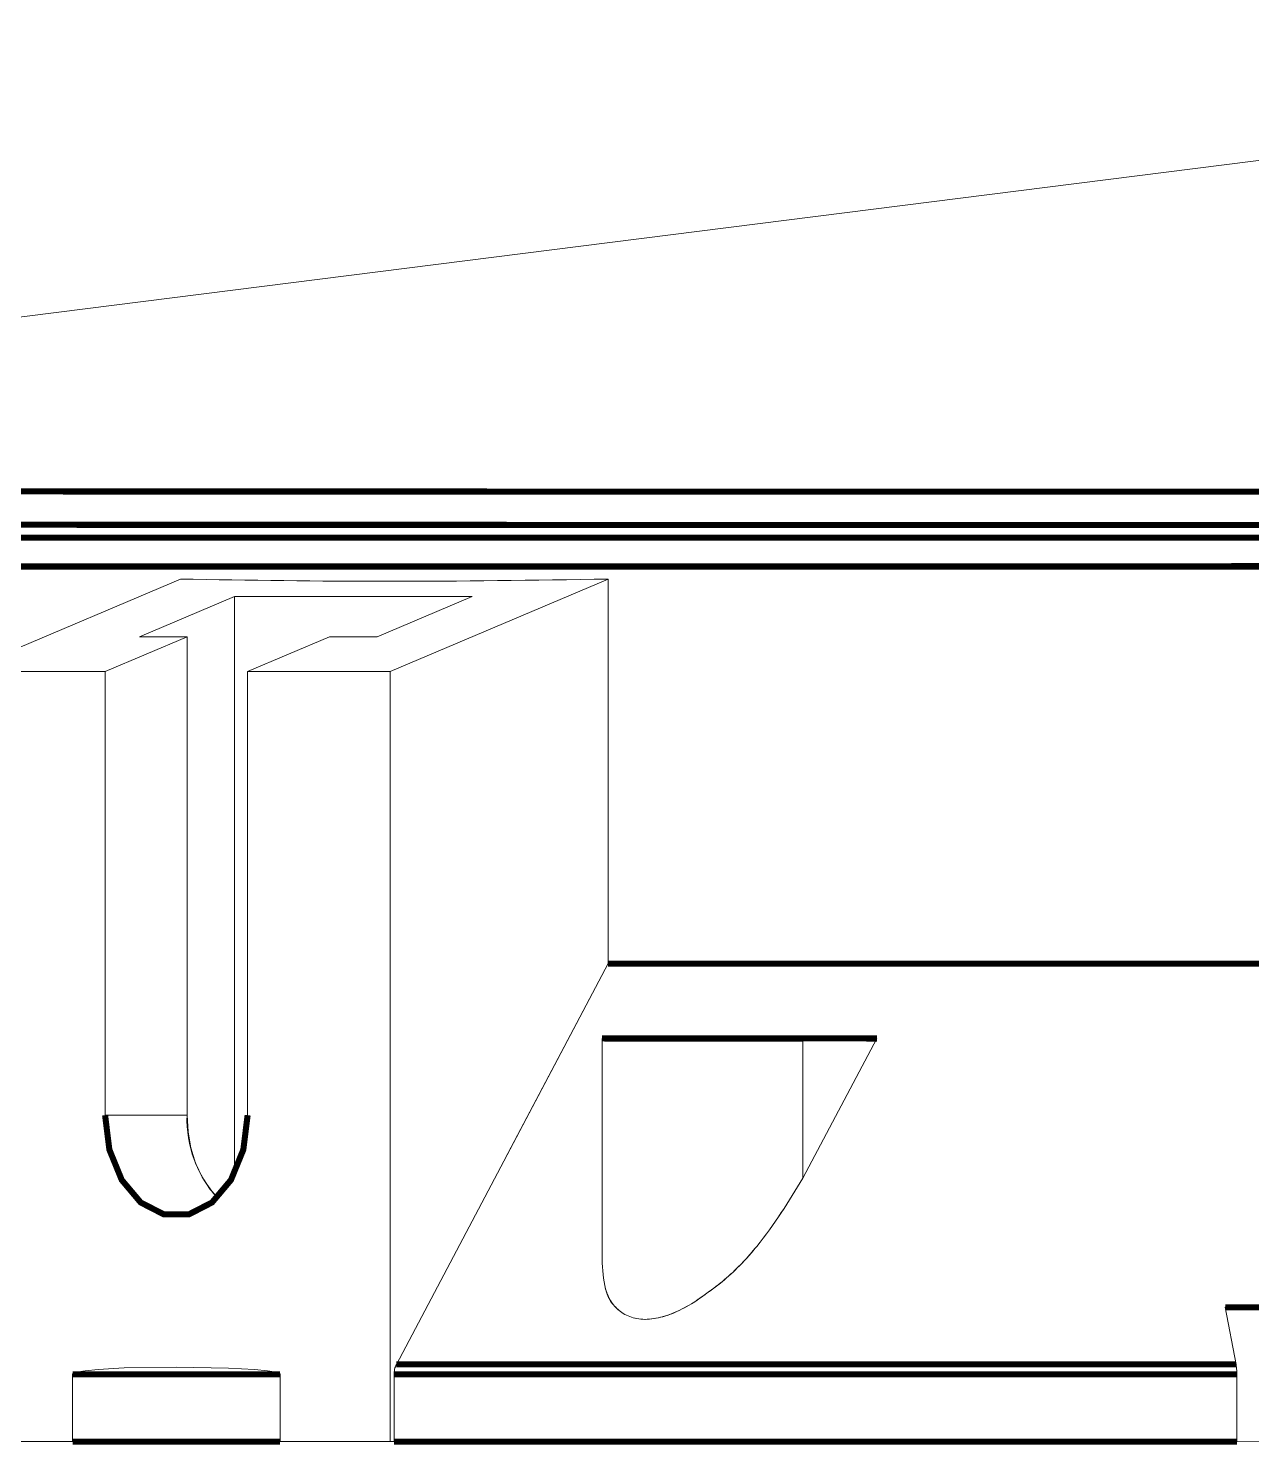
# Model space of a CAD drawing. Header units: millimetres. Extents: x -16985 to -606, y 2122 to 9380.
# Drawn here: x -12532.3 to -12495.89, y 7670.01 to 7712.17 of the extents above; entities that cross this region are included whole.
import ezdxf

# ---------------------------------------------------------------- set-up
doc = ezdxf.new("R2010")
doc.units = ezdxf.units.MM
doc.linetypes.add('K5LT_THIN', pattern=[0])

msp = doc.modelspace()

# ---------------------------------------------------------------- linework, layer by layer
at = {"color": 7, "linetype": 'K5LT_THIN', "lineweight": 18}
for p, q in [((-12464.6246605721, 7712.1724167084), (-12573.4999115599, 7698.3968767812)), ((-12527.7743968968, 7695.7781412825), (-12534.2604640392, 7693.0257428399)), ((-12515.0464748443, 7695.7768314683), (-12521.5325419896, 7693.0244330273)), ((-12515.0464748395, 7695.7768314675), (-12515.0465349535, 7684.3303829986)), ((-12515.0465349533, 7684.3303829874), (-12515.0464748393, 7695.77683146)), ((-12526.164079658, 7695.2609385563), (-12528.9925130908, 7694.0606771987)), ((-12526.164079657, 7695.2609385512), (-12526.1641697992, 7678.0967610193)), ((-12519.0930118469, 7695.2602108776), (-12526.164079658, 7695.2609385563)), ((-12521.9214452817, 7694.05994952), (-12519.0930118469, 7695.2602108776)), ((-12527.5782995172, 7694.0605316637), (-12530.0178233533, 7693.0253062448)), ((-12528.9925130908, 7694.0606771987), (-12527.5782995172, 7694.0605316637)), ((-12527.5783743185, 7679.8182060479), (-12527.5782995212, 7694.0605316639)), ((-12525.7751826715, 7693.0248696359), (-12523.3356588353, 7694.0600950552)), ((-12523.3356588353, 7694.0600950552), (-12521.9214452817, 7694.05994952)), ((-12530.0178233533, 7693.0253062448), (-12534.2604640362, 7693.0257428493)), ((-12530.0178233573, 7693.025306243), (-12530.0178927191, 7679.8179806279)), ((-12525.7752520252, 7679.8175440203), (-12525.7751826635, 7693.0248696355)), ((-12521.5325419896, 7693.0244330273), (-12525.7751826715, 7693.0248696359)), ((-12521.5325419816, 7693.024433028), (-12521.5326623626, 7670.1024326661)), ((-12521.5325419816, 7693.0244330173), (-12521.5326623626, 7670.1024326666)), ((-12515.0465349534, 7684.3303829979), (-12521.3477154208, 7672.4014702339)), ((-12518.1192507236, 7678.5133525921), (-12515.0465349533, 7684.3303829874)), ((-12515.2232473765, 7675.4153904205), (-12515.2232122591, 7682.102183511)), ((-12515.2232122601, 7682.102183511), (-12515.1559607399, 7682.10224984)), ((-12515.0723335943, 7682.1020835027), (-12515.2232122601, 7682.102183511)), ((-12515.1559607399, 7682.10224984), (-12514.9567906207, 7682.1023129136)), ((-12514.6332505296, 7682.1019905253), (-12515.0723335943, 7682.1020835027)), ((-12514.9567906207, 7682.1023129136), (-12514.6333558996, 7682.102370308)), ((-12514.6333558996, 7682.102370308), (-12514.1980859934, 7682.1024198175)), ((-12513.9434982558, 7682.1019125844), (-12514.6332505296, 7682.1019905253)), ((-12512.465827388, 7682.1025798884), (-12514.1980859924, 7682.1024198175)), ((-12513.0625514199, 7682.1018563926), (-12513.9434982558, 7682.1019125844)), ((-12513.1088058329, 7682.1022284575), (-12513.2232122621, 7682.1021730075)), ((-12513.2232122621, 7682.1021730075), (-12513.1088058332, 7682.1021163558)), ((-12512.7837520248, 7682.102274268), (-12513.1088058329, 7682.1022284575)), ((-12513.1088058332, 7682.1021163558), (-12512.7837520294, 7682.102067131)), ((-12512.066260353, 7682.1018267893), (-12513.0625514199, 7682.1018563926)), ((-12512.2971615437, 7682.1023034628), (-12512.7837520248, 7682.102274268)), ((-12512.7837520294, 7682.102067131), (-12512.2971615374, 7682.1020328253)), ((-12512.46582739, 7682.1025798884), (-12507.0422062772, 7682.1021143016)), ((-12511.7232122577, 7682.1023115977), (-12512.2971615437, 7682.1023034628)), ((-12512.2971615374, 7682.1020328253), (-12511.7232122565, 7682.1020186619)), ((-12511.040416197, 7682.1018263225), (-12512.066260353, 7682.1018267893)), ((-12511.1492629788, 7682.1022974343), (-12511.7232122577, 7682.1023115977)), ((-12511.7232122565, 7682.1020186619), (-12511.1492629775, 7682.1020267968)), ((-12510.6626724878, 7682.1022631286), (-12511.1492629788, 7682.1022974343)), ((-12511.1492629775, 7682.1020267968), (-12510.6626724934, 7682.1020559916)), ((-12510.0734153039, 7682.1018550378), (-12511.040416197, 7682.1018263225)), ((-12510.337618684, 7682.1022139038), (-12510.6626724878, 7682.1022631286)), ((-12510.6626724934, 7682.1020559916), (-12510.3376186843, 7682.1021018021)), ((-12510.2232122561, 7682.1021572522), (-12510.337618684, 7682.1022139038)), ((-12510.3376186843, 7682.1021018021), (-12510.2232122561, 7682.1021572522)), ((-12509.2483385258, 7682.1019104421), (-12510.0734153039, 7682.1018550378)), ((-12509.2483603428, 7677.9476805081), (-12509.2483385258, 7682.1019104421)), ((-12507.0422062763, 7682.102114302), (-12509.2483597673, 7677.9476815907)), ((-12509.2483385258, 7682.1019104421), (-12507.0422062772, 7682.1021143016)), ((-12530.0178927151, 7679.8179806222), (-12527.5783743195, 7679.818206048)), ((-12530.0178927191, 7679.8179806279), (-12529.9771352108, 7679.2327054687)), ((-12527.5493728339, 7679.3238091766), (-12527.5783743185, 7679.8182060479)), ((-12525.8160156809, 7679.2322772505), (-12525.7752520252, 7679.8175440203)), ((-12529.9771352108, 7679.2327054687), (-12529.8564228474, 7678.6699137189)), ((-12527.4631562404, 7678.8429257603), (-12527.5493728339, 7679.3238091766)), ((-12525.9367339555, 7678.6695103462), (-12525.8160156809, 7679.2322772505)), ((-12529.8564228474, 7678.6699137189), (-12529.6603945264, 7678.1512331405)), ((-12527.3220821558, 7678.3887057295), (-12527.4631562404, 7678.8429257603)), ((-12526.1327677233, 7678.1508701146), (-12525.9367339555, 7678.6695103462)), ((-12529.6603945264, 7678.1512331405), (-12529.3965835129, 7677.6965963575)), ((-12527.1300083, 7677.973569858), (-12527.3220821558, 7678.3887057295)), ((-12526.3965835127, 7677.6962876294), (-12526.1327677233, 7678.1508701146)), ((-12526.8921869842, 7677.6088701561), (-12527.1300083, 7677.973569858)), ((-12529.3965835129, 7677.6965963575), (-12529.0751279114, 7677.3234747807)), ((-12529.0751279114, 7677.3234747807), (-12528.7083810784, 7677.0462072766)), ((-12527.0847927789, 7677.0460401941), (-12526.718043032, 7677.3232322145)), ((-12526.7061290114, 7677.4045296165), (-12526.8921869842, 7677.6088701561)), ((-12526.718043032, 7677.3232322145), (-12526.3965835127, 7677.6962876294)), ((-12528.7083810784, 7677.0462072766), (-12528.3104368981, 7676.8754490876)), ((-12528.3104368981, 7676.8754490876), (-12527.896588127, 7676.8177623422)), ((-12527.896588127, 7676.8177623422), (-12527.4827387513, 7676.8753639097)), ((-12527.4827387513, 7676.8753639097), (-12527.0847927789, 7677.0460401941)), ((-12496.3544210767, 7672.3994619662), (-12496.6737722597, 7674.1006112089)), ((-12496.6737722597, 7674.1006112089), (-12495.2074226133, 7674.0998318494)), ((-12496.6737722563, 7674.1006112089), (-12495.4470016635, 7674.1005270657)), ((-12496.3544210767, 7672.3994619671), (-12496.6737722612, 7674.1006112094)), ((-12530.2249348861, 7672.2487401886), (-12530.6120882035, 7672.2094697474)), ((-12530.22493489, 7672.2487401884), (-12530.6120882064, 7672.2094697407)), ((-12529.4492640778, 7672.2929275228), (-12530.2249348861, 7672.2487401886)), ((-12529.4492640817, 7672.2929275178), (-12530.22493489, 7672.2487401884)), ((-12527.8968073548, 7672.3210325345), (-12529.4492640778, 7672.2929275228)), ((-12527.8968073587, 7672.3210325219), (-12529.4492640817, 7672.2929275178)), ((-12526.3444603215, 7672.2926278599), (-12527.8968073548, 7672.3210325345)), ((-12526.3444603295, 7672.2926278564), (-12527.8968073587, 7672.3210325219)), ((-12525.5688998707, 7672.248309996), (-12526.3444603215, 7672.2926278599)), ((-12525.568899866, 7672.2483099928), (-12526.3444603295, 7672.2926278564)), ((-12525.1816733505, 7672.208981182), (-12525.5688998707, 7672.248309996)), ((-12525.1816733445, 7672.2089811777), (-12525.568899866, 7672.2483099928)), ((-12521.417987625, 7672.1024432508), (-12521.4000010596, 7672.2598040111)), ((-12521.4000010596, 7672.2598040111), (-12521.3477154206, 7672.4014702455)), ((-12521.3477154206, 7672.4014702455), (-12521.3476059397, 7672.4016775065)), ((-12496.3363759112, 7672.2634455367), (-12496.3544210752, 7672.3994619673)), ((-12496.3363759124, 7672.2634455359), (-12496.3544210767, 7672.3994619662)), ((-12530.9867180675, 7672.1034055593), (-12530.986728571, 7670.1034055782)), ((-12530.6120882035, 7672.2094697474), (-12530.8049367725, 7672.1787287005)), ((-12530.6120882064, 7672.2094697407), (-12530.8049367649, 7672.1787286969)), ((-12524.988803728, 7672.1782330865), (-12525.1816733505, 7672.208981182)), ((-12524.9888037259, 7672.1782330827), (-12525.1816733445, 7672.2089811777)), ((-12524.8065182127, 7670.1027695766), (-12524.8065077091, 7672.1027695577)), ((-12521.4179876238, 7672.1024432527), (-12521.4179981274, 7670.1024432622)), ((-12496.3295364877, 7670.1004282568), (-12496.3295259841, 7672.1004282473)), ((-12530.986728681, 7670.1034055787), (-12534.2605844761, 7670.1037424892)), ((-12530.986728571, 7670.1034055782), (-12534.2605844201, 7670.1037424887)), ((-12524.8065180457, 7670.1027695771), (-12530.986728681, 7670.1034055787)), ((-12525.0292594026, 7670.1031328468), (-12524.8065182807, 7670.1031111399)), ((-12521.5326623626, 7670.1024326661), (-12524.8065182127, 7670.1027695766)), ((-12521.5326622506, 7670.1024326666), (-12524.8065180457, 7670.1027695771)), ((-12521.5326623626, 7670.1024326666), (-12521.4179981285, 7670.1024432622)), ((-12521.4179982375, 7670.1024432622), (-12521.5326622506, 7670.1024326666)), ((-12509.2738126453, 7670.1013870342), (-12521.4179982375, 7670.1024432622)), ((-12519.2469642272, 7670.102569343479), (-12506.52124804108, 7670.101474823276)), ((-12496.3295365658, 7670.1004282568), (-12509.2738126453, 7670.1013870342)), ((-12506.52124804108, 7670.101474823276), (-12496.32953648611, 7670.100724923622)), ((-12496.32953647957, 7670.101969443119), (-12502.7287162933, 7670.102471623691)), ((-12495.2074436094, 7670.0998318686), (-12496.3295365658, 7670.1004282568)), ((-12495.2074436204, 7670.0998318686), (-12496.3295364877, 7670.1004282568))]:
    msp.add_line(p, q, dxfattribs=at)
at = {"color": 7, "linetype": 'K5LT_THIN', "const_width": 0.18}
for points in [[(-12483.1872002053, 7698.3811126462), (-12490.527969412, 7698.3815881606), (-12497.6475219546, 7698.3820961289), (-12504.5297297566, 7698.3826354004), (-12511.1590024037, 7698.3832047535), (-12517.5203224614, 7698.3838028984), (-12523.5992794935, 7698.3844284801), (-12529.3821027073, 7698.3850800815), (-12534.8556921482, 7698.3857562265), (-12540.0076483757, 7698.3864553834), (-12544.8263005518, 7698.3871759683), (-12549.3007328795, 7698.387916349)], [(-12532.6581698646, 7698.3854771865), (-12527.4613039791, 7698.384857001), (-12522.0009779772, 7698.3842584613), (-12516.2878807037, 7698.383682739), (-12510.3331958146, 7698.383130961), (-12504.1485798853, 7698.3826042076), (-12497.7461395919, 7698.3821035097), (-12491.1384080119, 7698.3816298477), (-12484.3383200902, 7698.3811841487), (-12477.3591873182, 7698.3807672852), (-12470.2146716761, 7698.3803800731), (-12462.9187588887, 7698.3800232706), (-12455.485731048, 7698.379697576), (-12447.930138655, 7698.379403627)], [(-12485.052972164, 7697.3890401127), (-12492.1363875228, 7697.389506856), (-12499.0103208458, 7697.3900038158), (-12505.6602654103, 7697.3905299434), (-12512.0721871985, 7697.3910841283), (-12518.2325545152, 7697.3916652011), (-12524.1283665445, 7697.3922719355), (-12529.7471807872, 7697.392903051), (-12535.0771393191, 7697.3935572157), (-12540.1069938161, 7697.394233049), (-12544.8261292923, 7697.3949291248), (-12549.2245865021, 7697.3956439739)], [(-12549.2245865211, 7697.3956439735), (-12544.826129309, 7697.3949291244), (-12540.10699383, 7697.3942330486), (-12535.0771393297, 7697.3935572153), (-12529.7471807939, 7697.3929030506), (-12524.1283665468, 7697.3922719351), (-12518.2325545127, 7697.3916652007), (-12512.0721871908, 7697.3910841279), (-12505.660265397, 7697.390529943), (-12499.0103208265, 7697.3900038154), (-12492.1363874971, 7697.3895068556), (-12485.0529721316, 7697.3890401123)], [(-12485.2259062093, 7697.0101458041), (-12492.2739031591, 7697.0106111734), (-12499.1139605451, 7697.0111064754), (-12505.7317692499, 7697.0116306739), (-12512.1134850913, 7697.0121826722), (-12518.2457577834, 7697.0127613158), (-12524.1157588653, 7697.013365394), (-12529.7112085374, 7697.0139936431), (-12535.0204013502, 7697.0146447489), (-12540.0322306917, 7697.0153173493), (-12544.7362120222, 7697.0160100372), (-12549.122504807, 7697.0167213636)], [(-12549.1225047661, 7697.0167213631), (-12544.736211994, 7697.0160100368), (-12540.0322306787, 7697.0153173489), (-12535.0204013546, 7697.0146447485), (-12529.7112085613, 7697.0139936427), (-12524.1157589108, 7697.0133653936), (-12518.2457578522, 7697.0127613154), (-12512.1134851851, 7697.0121826719), (-12505.7317693704, 7697.0116306735), (-12499.1139606936, 7697.011106475), (-12492.2739033369, 7697.010611173), (-12485.2259064175, 7697.0101458037)], [(-12561.3403835711, 7696.1530531753), (-12559.5137339127, 7696.1535418179), (-12556.5400581773, 7696.154250163), (-12553.2367816816, 7696.1549430194), (-12549.6105567848, 7696.1556189916), (-12545.6686862213, 7696.1562767184), (-12541.4191083939, 7696.1569148751), (-12536.8703813866, 7696.1575321767), (-12532.0316657305, 7696.1581273799), (-12526.9127059548, 7696.1586992861), (-12521.5238109633, 7696.1592467436), (-12515.8758332733, 7696.1597686498), (-12509.9801471602, 7696.1602639537), (-12503.8486257514, 7696.1607316578), (-12497.4936171148, 7696.1611708202), (-12490.9279193922, 7696.1615805566), (-12484.164755025, 7696.1619600417), (-12483.8152309833, 7696.1619785471)], [(-12483.6008793946, 7696.161989843), (-12484.164755025, 7696.1619600411), (-12490.9279193922, 7696.161580556), (-12497.4936171148, 7696.1611708196), (-12503.8486257514, 7696.1607316572), (-12509.9801471602, 7696.1602639531), (-12515.8758332733, 7696.1597686492), (-12521.5238109632, 7696.159246743), (-12526.9127059548, 7696.1586992855), (-12532.0316657305, 7696.1581273793), (-12536.8703813866, 7696.1575321761), (-12541.4191083938, 7696.1569148745), (-12545.6686862213, 7696.1562767178), (-12549.6105567848, 7696.155618991), (-12553.2367816816, 7696.1549430188), (-12556.5400581773, 7696.1542501624), (-12559.5137339127, 7696.1535418173), (-12561.3403196646, 7696.1530531926)], [(-12465.83517167, 7696.1429943892), (-12472.8928449898, 7696.1433507708), (-12480.1051007019, 7696.1437531251), (-12487.143690642, 7696.1441856235), (-12493.9946018217, 7696.144647405), (-12500.6441948984, 7696.1451375501), (-12507.0792313296, 7696.1456550831), (-12513.2868997294, 7696.1461989736), (-12519.2548413744, 7696.1467681388), (-12524.9711748085, 7696.1473614456), (-12530.4245194972, 7696.1479777127), (-12535.6040184853, 7696.1486157132)], [(-12535.6040185085, 7696.1486157134), (-12530.4245195233, 7696.1479777128), (-12524.9711748376, 7696.1473614457), (-12519.2548414066, 7696.1467681389), (-12513.2868997648, 7696.1461989737), (-12507.0792313683, 7696.1456550832), (-12500.6441949405, 7696.1451375502), (-12493.9946018672, 7696.1446474051), (-12487.1436906909, 7696.1441856236), (-12480.1051007542, 7696.1437531252), (-12472.8928450457, 7696.1433507709), (-12465.83517167, 7696.1429943893)], [(-12515.0465349535, 7684.3303829986), (-12508.6798421805, 7684.3298121047), (-12502.0655434815, 7684.3292692273), (-12495.2177810337, 7684.328755527), (-12488.1511961885, 7684.3282721023), (-12480.880898166, 7684.3278199866), (-12473.42243175, 7684.3274001468), (-12465.8352337247, 7684.3270155666)], [(-12465.8352337247, 7684.3270155658), (-12473.4224317501, 7684.3274001459), (-12480.880898166, 7684.3278199858), (-12488.1511961885, 7684.3282721014), (-12495.2177810337, 7684.3287555262), (-12502.0655434815, 7684.3292692264), (-12508.6798421805, 7684.3298121039), (-12515.0465349534, 7684.3303829979)], [(-12515.2232122591, 7682.102183511), (-12515.2063588023, 7682.1022169249), (-12515.1559607403, 7682.10224984), (-12515.0725034339, 7682.1022819393), (-12514.9567906225, 7682.1023129136), (-12514.8099366839, 7682.1023424647), (-12514.6333559016, 7682.102370308), (-12514.4287488453, 7682.1023961753), (-12514.1980859926, 7682.1024198175)], [(-12509.2483385256, 7682.1019104421), (-12510.073323681, 7682.1018550228), (-12511.0403961329, 7682.1018263098), (-12512.0662722511, 7682.1018267757), (-12513.0626042732, 7682.1018563804), (-12513.9435887543, 7682.1019125744), (-12514.6333559026, 7682.1019905184), (-12515.0725034344, 7682.1020834997), (-12515.2232122591, 7682.102183511)], [(-12513.2232122591, 7682.1021730078), (-12513.1090315577, 7682.102228466), (-12512.7838724308, 7682.102274282), (-12512.2972374076, 7682.1023034806), (-12511.7232122592, 7682.1023116165), (-12511.1491871108, 7682.1022974513), (-12510.6625520876, 7682.1022631413), (-12510.3373929605, 7682.10221391), (-12510.2232122591, 7682.1021572525)], [(-12510.2232122591, 7682.1021572525), (-12510.3373929605, 7682.1021017942), (-12510.6625520876, 7682.1020559782), (-12511.1491871109, 7682.1020267797), (-12511.7232122595, 7682.1020186437), (-12512.297237408, 7682.1020328089), (-12512.7838724311, 7682.1020671189), (-12513.109031558, 7682.1021163502), (-12513.2232122591, 7682.1021730078)], [(-12512.4658273878, 7682.1025798882), (-12511.7973016665, 7682.1025206347), (-12511.1260516314, 7682.1024616799), (-12510.4520926596, 7682.1024030253), (-12509.7754401905, 7682.1023446722), (-12509.0961097249, 7682.1022866219), (-12508.414116825, 7682.1022288759), (-12507.7294771143, 7682.1021714353), (-12507.0422062763, 7682.102114302)], [(-12525.7752520292, 7679.8175440146), (-12525.9031886882, 7678.7914967549), (-12526.2715568387, 7677.8892322682), (-12526.8359258452, 7677.2195769677), (-12527.5282244763, 7676.8633011655), (-12528.2649512999, 7676.8633769817), (-12528.9572461881, 7677.2197952715), (-12529.5216081603, 7677.889566729), (-12529.8899668334, 7678.7919070318), (-12530.0178927151, 7679.8179806222)], [(-12496.6737722612, 7674.1006112094), (-12496.520761942, 7674.1006006428), (-12496.3676553364, 7674.1005900901), (-12496.2144525866, 7674.1005795513), (-12496.061153835, 7674.1005690264), (-12495.9077592239, 7674.1005585154), (-12495.7542688959, 7674.1005480184), (-12495.6006829936, 7674.1005375353), (-12495.4470016595, 7674.1005270662)], [(-12496.3544210752, 7672.3994619673), (-12499.6477510712, 7672.3996914618), (-12502.8954706116, 7672.3999273183), (-12506.0961923633, 7672.4001694362), (-12509.2485490694, 7672.4004177119), (-12512.3511941329, 7672.4006720394), (-12515.4028021925, 7672.40093231), (-12518.4020696882, 7672.4011984127), (-12521.3477154188, 7672.4014702337)], [(-12521.3477154208, 7672.4014702339), (-12518.4020696902, 7672.4011984129), (-12515.4028021944, 7672.4009323102), (-12512.3511941346, 7672.4006720395), (-12509.248549071, 7672.400417712), (-12506.0961923649, 7672.4001694364), (-12502.8954706131, 7672.3999273185), (-12499.6477510726, 7672.399691462), (-12496.3544210767, 7672.3994619671)], [(-12530.9867180651, 7672.1034055694), (-12530.2297478363, 7672.103324649), (-12529.4682828173, 7672.1032441291), (-12528.702347926, 7672.1031640124), (-12527.9319682267, 7672.1030843015), (-12527.1571689293, 7672.103004999), (-12526.3779753883, 7672.1029261075), (-12525.5944131017, 7672.1028476295), (-12524.8065077108, 7672.1027695675)], [(-12524.8065077122, 7672.1027695675), (-12525.5944131029, 7672.1028476293), (-12526.3779753892, 7672.1029261073), (-12527.1571689299, 7672.1030049988), (-12527.931968227, 7672.1030843013), (-12528.7023479258, 7672.1031640122), (-12529.4682828167, 7672.1032441289), (-12530.2297478353, 7672.1033246487), (-12530.9867180635, 7672.1034055691)], [(-12521.4179876259, 7672.1024432527), (-12518.4616142522, 7672.1021704457), (-12515.4512591063, 7672.101903396), (-12512.3882161458, 7672.1016422182), (-12509.2738019754, 7672.1013870247), (-12506.1093552809, 7672.1011379251), (-12502.8962362541, 7672.1008950265), (-12499.6358260075, 7672.1006584333), (-12496.3295259815, 7672.1004282473)], [(-12496.3295259841, 7672.1004282473), (-12499.6358260096, 7672.1006584333), (-12502.8962362555, 7672.1008950265), (-12506.1093552818, 7672.1011379251), (-12509.2738019756, 7672.1013870247), (-12512.3882161454, 7672.1016422182), (-12515.4512591053, 7672.101903396), (-12518.4616142507, 7672.1021704457), (-12521.4179876238, 7672.1024432527)], [(-12530.9867285671, 7670.1034055787), (-12530.2297583388, 7670.1033246583), (-12529.4682933202, 7670.1032441384), (-12528.7023584293, 7670.1031640218), (-12527.9319787305, 7670.1030843108), (-12527.1571794335, 7670.1030050083), (-12526.3779858927, 7670.1029261168), (-12525.5944236064, 7670.1028476389), (-12524.8065182157, 7670.1027695771)], [(-12521.4179981274, 7670.1024432622), (-12518.4616247542, 7670.1021704553), (-12515.4512696088, 7670.1019034055), (-12512.3882266489, 7670.1016422278), (-12509.2738124791, 7670.1013870342), (-12506.1093657853, 7670.1011379346), (-12502.8962467591, 7670.1008950361), (-12499.6358365131, 7670.1006584429), (-12496.3295364877, 7670.1004282568)]]:
    msp.add_lwpolyline(points, dxfattribs=at)
at = {"color": 7, "linetype": 'K5LT_THIN', "lineweight": 18}
msp.add_arc((-12524.1130979498, 7679.698168856), 3.467354790885755, 178.0160671645023, 222.3263876429978, dxfattribs=at)
for points in [[(-12527.77439688885, 7695.778141291373), (-12525.73183882736, 7695.744499779503), (-12521.64672270214, 7695.677216755728), (-12517.24655746436, 7695.743626564109), (-12515.04647484426, 7695.776831468317)], [(-12527.77439689703, 7695.778141290047), (-12525.73180022811, 7695.744523712737), (-12521.64660689028, 7695.677288558119), (-12517.24651885639, 7695.743650497676), (-12515.04647483945, 7695.776831467453)]]:
    msp.add_open_spline(points, degree=3, dxfattribs=at)
for points, knots in [([(-12512.56044692095, 7674.199535244644), (-12512.20329522428, 7674.446173055529), (-12511.4878860999, 7674.940212260628), (-12510.29727985257, 7676.219975694152), (-12509.66741639272, 7677.257441505606), (-12509.24836034265, 7677.947680506199)], [0, 0, 0, 0, 0.2501806064011278, 0.5011357645255397, 1, 1, 1, 1]), ([(-12509.2483603428, 7677.947680506863), (-12509.66718197219, 7677.258060014583), (-12510.31125051632, 7676.197553977417), (-12511.50923690386, 7674.918619665167), (-12512.22650960379, 7674.427960912187), (-12512.56042995197, 7674.199538804876)], [0, 0, 0, 0, 0.4984365966524411, 0.7665013232796081, 1, 1, 1, 1]), ([(-12514.59878355794, 7673.91134127241), (-12514.70199280443, 7673.992862917796), (-12514.91624989225, 7674.162097661095), (-12515.16919386604, 7674.651878553502), (-12515.20181217691, 7675.112615833875), (-12515.22324737652, 7675.415390420152)], [0, 0, 0, 0, 0.2416468589233975, 0.5016464516278468, 1, 1, 1, 1]), ([(-12515.22324737651, 7675.41539042052), (-12515.20054070574, 7675.111611529444), (-12515.16592386106, 7674.648493585151), (-12514.913061989, 7674.160504347093), (-12514.70003420362, 7673.991646997429), (-12514.59872358594, 7673.911342719917)], [0, 0, 0, 0, 0.4999533866818244, 0.7621904993541796, 1, 1, 1, 1]), ([(-12512.56042995197, 7674.199538804875), (-12512.74692945969, 7674.099167502364), (-12513.12032713602, 7673.898210343891), (-12513.68753964483, 7673.737762128624), (-12514.20831348831, 7673.729889074148), (-12514.46889017561, 7673.85097956585), (-12514.59878355794, 7673.91134127241)], [0, 0, 0, 0, 0.2491331109571993, 0.4987987682451121, 0.7501590649084992, 1, 1, 1, 1]), ([(-12514.59872358594, 7673.911342719918), (-12514.4697702802, 7673.851055339751), (-12514.21196375574, 7673.730527371431), (-12513.69918594732, 7673.737501298911), (-12513.13346830495, 7673.891319446027), (-12512.75722148746, 7674.093694464773), (-12512.56044692095, 7674.199535244645)], [0, 0, 0, 0, 0.2491577050369098, 0.498122026469578, 0.7375211799985115, 1, 1, 1, 1]), ([(-12521.34771541877, 7672.401470233658), (-12521.36844181869, 7672.354340314126), (-12521.4088186567, 7672.262527112884), (-12521.41498608605, 7672.154848062439), (-12521.41798762591, 7672.102443252671)], [0, 0, 0, 0, 0.5133239980210906, 1, 1, 1, 1]), ([(-12496.32952598147, 7672.100428247281), (-12496.32984494024, 7672.12812234105), (-12496.33049476831, 7672.184544677581), (-12496.33439172153, 7672.236825834839), (-12496.33637591121, 7672.263445536716)], [0, 0, 0, 0, 0.4908356418926348, 1, 1, 1, 1]), ([(-12496.32952598415, 7672.100428247281), (-12496.32984209914, 7672.128312343526), (-12496.33048151074, 7672.184714017472), (-12496.33439645478, 7672.237005922381), (-12496.33637591235, 7672.263445535908)], [0, 0, 0, 0, 0.494384196322596, 1, 1, 1, 1]), ([(-12530.80493677253, 7672.178728700526), (-12530.85070692894, 7672.16919039688), (-12530.90855682901, 7672.157134726636), (-12530.96833396578, 7672.130045635614), (-12530.98261306958, 7672.115945001087), (-12530.98623213289, 7672.108621378899), (-12530.98656383128, 7672.105061055742), (-12530.98671806509, 7672.103405569364)], [0, 0, 0, 0, 0.7160192015653362, 0.9049923028888404, 0.9612046202941114, 0.9819608446159485, 1, 1, 1, 1]), ([(-12530.80493676485, 7672.178728696935), (-12530.85058999469, 7672.169192154503), (-12530.90835001611, 7672.157126613967), (-12530.96806553405, 7672.130074102849), (-12530.9824258239, 7672.115979690959), (-12530.98613789769, 7672.108657148912), (-12530.98653407551, 7672.105071020545), (-12530.98671806748, 7672.103405559315)], [0, 0, 0, 0, 0.7145210626155257, 0.9040050841264765, 0.9607434302817043, 0.9817685570162165, 1, 1, 1, 1]), ([(-12524.80650771077, 7672.102769567507), (-12524.80666224244, 7672.104427577911), (-12524.80699463923, 7672.107993949343), (-12524.81062199249, 7672.115329822373), (-12524.82493586963, 7672.129453600131), (-12524.8848785847, 7672.156591029005), (-12524.94289806261, 7672.168673387872), (-12524.98880372799, 7672.178233086502)], [0, 0, 0, 0, 0.0180179173163246, 0.0387564428463375, 0.0949464628145454, 0.2839114321989107, 1, 1, 1, 1]), ([(-12524.80650770915, 7672.102769557686), (-12524.80667255126, 7672.104432962696), (-12524.8070271484, 7672.108011166527), (-12524.81068788058, 7672.115350568568), (-12524.82503617124, 7672.129469659596), (-12524.88496621122, 7672.156560926391), (-12524.94294492386, 7672.168661791175), (-12524.98880372588, 7672.178233082727)], [0, 0, 0, 0, 0.018103544706396, 0.0389431152678931, 0.0953114847373179, 0.2844282042692549, 1, 1, 1, 1])]:
    msp.add_open_spline(points, degree=3, knots=knots, dxfattribs=at)

doc.saveas('drawing.dxf')
